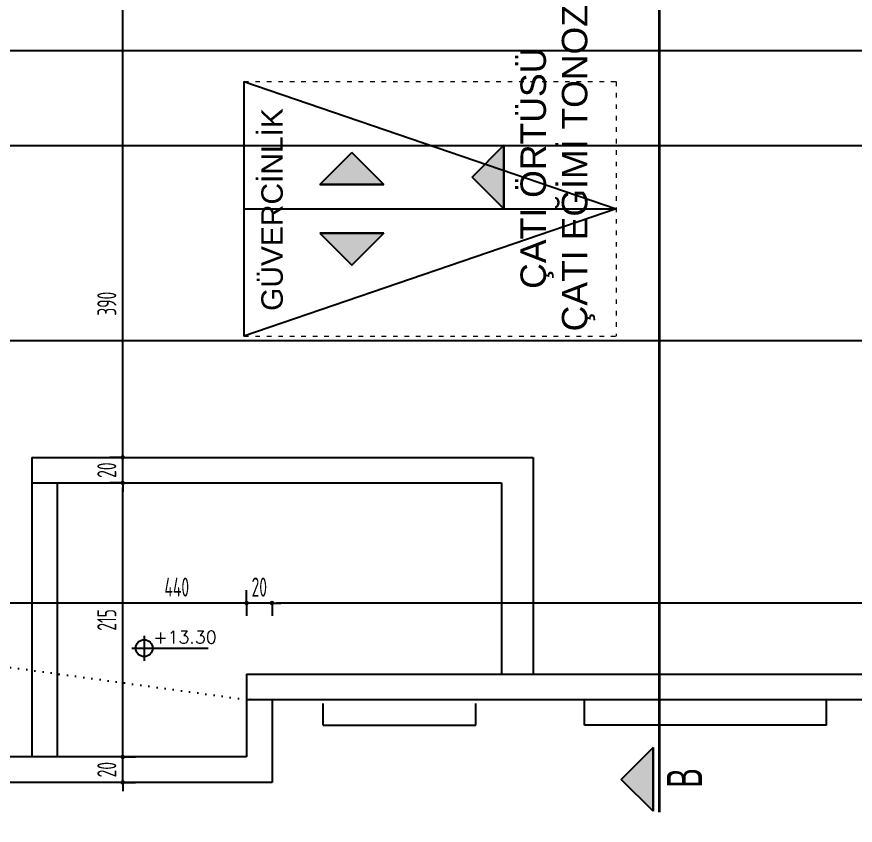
# Model space of a CAD drawing. Extents: x 41749 to 92598, y -24291 to 29432.
# Drawn here: x 68875 to 69533, y -23315 to -22681 of the extents above; entities that cross this region are included whole.
import ezdxf

# ---------------------------------------------------------------- set-up
doc = ezdxf.new("R2010")
doc.units = 0
doc.header["$MEASUREMENT"] = 0
doc.header["$PDMODE"] = 3
for name, pattern in [('ACAD_ISO03W100', [30, 12, -18]), ('DASHED', [0.75, 0.5, -0.25]), ('DOT', [6.35, 0, -6.35])]:
    doc.linetypes.add(name, pattern=pattern)
doc.layers.get('0').update_dxf_attribs({"linetype": 'CONTINUOUS'})
doc.layers.get('Defpoints').update_dxf_attribs({"linetype": 'CONTINUOUS'})
for name, color, linetype in [('DUVAR', 6, 'CONTINUOUS'), ('İÇ ÖLÇÜ', 95, 'CONTINUOUS'), ('KOLON', 5, 'CONTINUOUS'), ('MAHAL', 21, 'CONTINUOUS'), ('MERBAS', 231, 'CONTINUOUS'), ('MERDIVEN', 3, 'CONTINUOUS'), ('OLCU', 3, 'CONTINUOUS'), ('P', 7, 'DOT'), ('SEMBOL', 21, 'CONTINUOUS'), ('SıVA', 7, 'CONTINUOUS'), ('YAZI', 7, 'CONTINUOUS')]:
    doc.layers.add(name, color=color, linetype=linetype)
doc.layers.add('KAPI-ACILIM1', color=13, linetype='ACAD_ISO03W100', lineweight=20)
doc.styles.add('KOT', font='ROMANS.SHX')
doc.styles.add('mahal', font='arial.ttf', dxfattribs={"height": 70})
doc.styles.add('OLCU', font='isocpeur.ttf', dxfattribs={"width": 0.59})
doc.dimstyles.new('OLCU3', dxfattribs={"dimscale": 0.5, "dimtxt": 30, "dimasz": 7, "dimexe": 20, "dimexo": 0, "dimgap": 10, "dimtad": 1, "dimdec": 4, "dimrnd": 0.5, "dimdsep": 46, "dimtxsty": 'OLCU', "dimblk1": 'DOT', "dimblk2": 'DOT', "dimsah": 1, "dimcen": 0.09, "dimclrt": 4, "dimadec": 0, "dimazin": 0, "dimtfac": 1, "dimtdec": 4, "dimtix": 1, "dimtmove": 2, "dimatfit": 3, "dimfxl": 0, "dimtolj": 1, "dimtzin": 0, "dimarcsym": 0})

# ---------------------------------------------------------------- blocks, each defined once
blk = doc.blocks.new('DOT')
at = {"color": 0, "linetype": 'ByBlock'}
blk.add_line((-0.5, 0), (-1, 0), dxfattribs=at)
at = {"color": 0, "linetype": 'ByBlock', "const_width": 0.5}
blk.add_lwpolyline([(-0.25, 0, 1), (0.25, 0, 1)], format="xyb", close=True, dxfattribs=at)
blk = doc.blocks.new('*D2108')
at = {"layer": 'Defpoints', "color": 0, "transparency": 16777216}
for p in [(68615.06, -23140.6), (68615.06, -23164.68), (69055.06, -23164.68)]:
    blk.add_point(p, dxfattribs=at)
at = {"layer": 'İÇ ÖLÇÜ', "color": 0, "lineweight": -2, "transparency": 16777216}
for p, q in [((68615.06, -23140.73), (68615.06, -23130.6)), ((69055.06, -23140.73), (69055.06, -23130.6)), ((69051.56, -23140.6), (68618.56, -23140.6))]:
    blk.add_line(p, q, dxfattribs=at)
at = {"layer": 'İÇ ÖLÇÜ', "color": 0, "lineweight": -2, "transparency": 16777216, "xscale": 3.5, "yscale": 3.5, "zscale": 3.5, "rotation": 180}
blk.add_blockref('DOT', (68615.06, -23140.6), dxfattribs=at)
at = {"layer": 'İÇ ÖLÇÜ', "color": 0, "lineweight": -2, "transparency": 16777216, "xscale": 3.5, "yscale": 3.5, "zscale": 3.5}
blk.add_blockref('DOT', (69055.06, -23140.6), dxfattribs=at)
at = {"layer": 'İÇ ÖLÇÜ', "color": 4, "transparency": 16777216, "insert": (69000.31, -23128.1), "char_height": 15, "attachment_point": 5, "style": 'OLCU'}
blk.add_mtext('\\A1;440', dxfattribs=at)
blk = doc.blocks.new('*D2113')
at = {"layer": 'Defpoints', "color": 0, "transparency": 16777216}
for p in [(68615.06, -22922.38), (70475.06, -22927.42), (68615.06, -22934.81)]:
    blk.add_point(p, dxfattribs=at)
at = {"layer": 'İÇ ÖLÇÜ', "color": 0, "lineweight": -2, "transparency": 16777216}
for p, q in [((68615.06, -22934.68), (68615.06, -22944.81)), ((70471.56, -22934.81), (68618.56, -22934.81)), ((70475.06, -22934.68), (70475.06, -22944.81))]:
    blk.add_line(p, q, dxfattribs=at)
at = {"layer": 'İÇ ÖLÇÜ', "color": 0, "lineweight": -2, "transparency": 16777216, "xscale": 3.5, "yscale": 3.5, "zscale": 3.5, "rotation": 180}
blk.add_blockref('DOT', (68615.06, -22934.81), dxfattribs=at)
at = {"layer": 'İÇ ÖLÇÜ', "color": 0, "lineweight": -2, "transparency": 16777216, "xscale": 3.5, "yscale": 3.5, "zscale": 3.5}
blk.add_blockref('DOT', (70475.06, -22934.81), dxfattribs=at)
at = {"layer": 'İÇ ÖLÇÜ', "color": 4, "transparency": 16777216, "insert": (69618.76, -22922.31), "char_height": 15, "attachment_point": 5, "style": 'OLCU'}
blk.add_mtext('\\A1;1860', dxfattribs=at)
blk = doc.blocks.new('*D2080')
at = {"layer": 'Defpoints', "color": 0, "transparency": 16777216}
for p in [(70515.06, -22693.39), (68615.06, -22707.25), (68615.06, -22744.51)]:
    blk.add_point(p, dxfattribs=at)
at = {"layer": 'İÇ ÖLÇÜ', "color": 0, "lineweight": -2, "transparency": 16777216}
for p, q in [((68615.06, -22707.37), (68615.06, -22697.25)), ((70511.56, -22707.25), (68618.56, -22707.25)), ((70515.06, -22707.12), (70515.06, -22717.25))]:
    blk.add_line(p, q, dxfattribs=at)
at = {"layer": 'İÇ ÖLÇÜ', "color": 0, "lineweight": -2, "transparency": 16777216, "xscale": 3.5, "yscale": 3.5, "zscale": 3.5, "rotation": 180}
blk.add_blockref('DOT', (68615.06, -22707.25), dxfattribs=at)
at = {"layer": 'İÇ ÖLÇÜ', "color": 0, "lineweight": -2, "transparency": 16777216, "xscale": 3.5, "yscale": 3.5, "zscale": 3.5}
blk.add_blockref('DOT', (70515.06, -22707.25), dxfattribs=at)
at = {"layer": 'İÇ ÖLÇÜ', "color": 4, "transparency": 16777216, "insert": (69617.16, -22694.75), "char_height": 15, "attachment_point": 5, "style": 'OLCU'}
blk.add_mtext('\\A1;1900', dxfattribs=at)
blk = doc.blocks.new('*D2083')
at = {"layer": 'Defpoints', "color": 0, "transparency": 16777216}
for p in [(68615.06, -22781.97), (70515.06, -22788.84), (68615.06, -22848.23)]:
    blk.add_point(p, dxfattribs=at)
at = {"layer": 'İÇ ÖLÇÜ', "color": 0, "lineweight": -2, "transparency": 16777216}
for p, q in [((68615.06, -22782.1), (68615.06, -22771.97)), ((70515.06, -22782.1), (70515.06, -22771.97)), ((70511.56, -22781.97), (68618.56, -22781.97))]:
    blk.add_line(p, q, dxfattribs=at)
at = {"layer": 'İÇ ÖLÇÜ', "color": 0, "lineweight": -2, "transparency": 16777216, "xscale": 3.5, "yscale": 3.5, "zscale": 3.5, "rotation": 180}
blk.add_blockref('DOT', (68615.06, -22781.97), dxfattribs=at)
at = {"layer": 'İÇ ÖLÇÜ', "color": 0, "lineweight": -2, "transparency": 16777216, "xscale": 3.5, "yscale": 3.5, "zscale": 3.5}
blk.add_blockref('DOT', (70515.06, -22781.97), dxfattribs=at)
at = {"layer": 'İÇ ÖLÇÜ', "color": 4, "transparency": 16777216, "insert": (69611.58, -22769.47), "char_height": 15, "attachment_point": 5, "style": 'OLCU'}
blk.add_mtext('\\A1;1900', dxfattribs=at)
blk = doc.blocks.new('*D2118')
at = {"layer": 'Defpoints', "color": 0, "transparency": 16777216}
for p in [(69075.06, -23111.34), (70055.06, -23111.34), (69075.06, -23140.6)]:
    blk.add_point(p, dxfattribs=at)
at = {"layer": 'İÇ ÖLÇÜ', "color": 0, "lineweight": -2, "transparency": 16777216}
for p, q in [((69075.06, -23140.48), (69075.06, -23150.6)), ((70051.56, -23140.6), (69078.56, -23140.6)), ((70055.06, -23140.48), (70055.06, -23150.6))]:
    blk.add_line(p, q, dxfattribs=at)
at = {"layer": 'İÇ ÖLÇÜ', "color": 0, "lineweight": -2, "transparency": 16777216, "xscale": 3.5, "yscale": 3.5, "zscale": 3.5, "rotation": 180}
blk.add_blockref('DOT', (69075.06, -23140.6), dxfattribs=at)
at = {"layer": 'İÇ ÖLÇÜ', "color": 0, "lineweight": -2, "transparency": 16777216, "xscale": 3.5, "yscale": 3.5, "zscale": 3.5}
blk.add_blockref('DOT', (70055.06, -23140.6), dxfattribs=at)
at = {"layer": 'İÇ ÖLÇÜ', "color": 4, "transparency": 16777216, "insert": (69565.06, -23128.1), "char_height": 15, "attachment_point": 5, "style": 'OLCU'}
blk.add_mtext('\\A1;980', dxfattribs=at)
blk = doc.blocks.new('*D2119')
at = {"layer": 'Defpoints', "color": 0, "transparency": 16777216}
for p in [(69055.06, -23111.34), (69075.06, -23111.34), (69055.06, -23140.6)]:
    blk.add_point(p, dxfattribs=at)
at = {"layer": 'İÇ ÖLÇÜ', "color": 0, "lineweight": -2, "transparency": 16777216}
for p, q in [((69051.56, -23140.6), (69048.06, -23140.6)), ((69055.06, -23140.48), (69055.06, -23150.6)), ((69075.06, -23140.6), (69055.06, -23140.6)), ((69075.06, -23140.48), (69075.06, -23150.6)), ((69078.56, -23140.6), (69082.06, -23140.6))]:
    blk.add_line(p, q, dxfattribs=at)
at = {"layer": 'İÇ ÖLÇÜ', "color": 0, "lineweight": -2, "transparency": 16777216, "xscale": 3.5, "yscale": 3.5, "zscale": 3.5}
blk.add_blockref('DOT', (69055.06, -23140.6), dxfattribs=at)
at = {"layer": 'İÇ ÖLÇÜ', "color": 0, "lineweight": -2, "transparency": 16777216, "xscale": 3.5, "yscale": 3.5, "zscale": 3.5, "rotation": 180}
blk.add_blockref('DOT', (69075.06, -23140.6), dxfattribs=at)
at = {"layer": 'İÇ ÖLÇÜ', "color": 4, "transparency": 16777216, "insert": (69065.06, -23128.1), "char_height": 15, "attachment_point": 5, "style": 'OLCU'}
blk.add_mtext('\\A1;20', dxfattribs=at)
blk = doc.blocks.new('*D2120')
at = {"layer": 'Defpoints', "color": 0, "transparency": 16777216}
for p in [(68954.01, -23261.34), (68957.88, -23261.34), (68954.01, -23281.34)]:
    blk.add_point(p, dxfattribs=at)
at = {"layer": 'İÇ ÖLÇÜ', "color": 0, "lineweight": -2, "transparency": 16777216}
for p, q in [((68957.88, -23257.84), (68957.88, -23254.34)), ((68957.75, -23261.34), (68967.88, -23261.34)), ((68957.88, -23281.34), (68957.88, -23261.34)), ((68957.75, -23281.34), (68967.88, -23281.34)), ((68957.88, -23284.84), (68957.88, -23288.34))]:
    blk.add_line(p, q, dxfattribs=at)
at = {"layer": 'İÇ ÖLÇÜ', "color": 0, "lineweight": -2, "transparency": 16777216, "xscale": 3.5, "yscale": 3.5, "zscale": 3.5}
for p, rotation in [((68957.88, -23261.34), 270), ((68957.88, -23281.34), 90)]:
    blk.add_blockref('DOT', p, dxfattribs=dict(at, rotation=rotation))
at = {"layer": 'İÇ ÖLÇÜ', "color": 4, "transparency": 16777216, "insert": (68945.38, -23271.34), "char_height": 15, "attachment_point": 5, "rotation": 90, "style": 'OLCU'}
blk.add_mtext('\\A1;20', dxfattribs=at)
blk = doc.blocks.new('*D2121')
at = {"layer": 'Defpoints', "color": 0, "transparency": 16777216}
for p in [(68957.88, -23046.34), (68957.88, -23046.34), (68954.01, -23261.34)]:
    blk.add_point(p, dxfattribs=at)
at = {"layer": 'İÇ ÖLÇÜ', "color": 0, "lineweight": -2, "transparency": 16777216}
for p, q in [((68957.88, -23046.34), (68947.88, -23046.34)), ((68957.88, -23257.84), (68957.88, -23049.84)), ((68957.75, -23261.34), (68967.88, -23261.34))]:
    blk.add_line(p, q, dxfattribs=at)
at = {"layer": 'İÇ ÖLÇÜ', "color": 0, "lineweight": -2, "transparency": 16777216, "xscale": 3.5, "yscale": 3.5, "zscale": 3.5}
for p, rotation in [((68957.88, -23046.34), 90), ((68957.88, -23261.34), 270)]:
    blk.add_blockref('DOT', p, dxfattribs=dict(at, rotation=rotation))
at = {"layer": 'İÇ ÖLÇÜ', "color": 4, "transparency": 16777216, "insert": (68945.38, -23153.84), "char_height": 15, "attachment_point": 5, "rotation": 90, "style": 'OLCU'}
blk.add_mtext('\\A1;215', dxfattribs=at)
blk = doc.blocks.new('*D2122')
at = {"layer": 'Defpoints', "color": 0, "transparency": 16777216}
for p in [(68957.88, -23026.34), (68957.88, -23026.34), (68957.88, -23046.34)]:
    blk.add_point(p, dxfattribs=at)
at = {"layer": 'İÇ ÖLÇÜ', "color": 0, "lineweight": -2, "transparency": 16777216}
for p, q in [((68957.88, -23022.84), (68957.88, -23019.34)), ((68957.88, -23026.34), (68947.88, -23026.34)), ((68957.88, -23046.34), (68957.88, -23026.34)), ((68957.88, -23046.34), (68947.88, -23046.34)), ((68957.88, -23049.84), (68957.88, -23053.34))]:
    blk.add_line(p, q, dxfattribs=at)
at = {"layer": 'İÇ ÖLÇÜ', "color": 0, "lineweight": -2, "transparency": 16777216, "xscale": 3.5, "yscale": 3.5, "zscale": 3.5}
for p, rotation in [((68957.88, -23026.34), 270), ((68957.88, -23046.34), 90)]:
    blk.add_blockref('DOT', p, dxfattribs=dict(at, rotation=rotation))
at = {"layer": 'İÇ ÖLÇÜ', "color": 4, "transparency": 16777216, "insert": (68945.38, -23036.34), "char_height": 15, "attachment_point": 5, "rotation": 90, "style": 'OLCU'}
blk.add_mtext('\\A1;20', dxfattribs=at)
blk = doc.blocks.new('*D2123')
at = {"layer": 'Defpoints', "color": 0, "transparency": 16777216}
for p in [(68895.06, -22636.34), (68957.88, -22636.34), (68957.88, -23026.34)]:
    blk.add_point(p, dxfattribs=at)
at = {"layer": 'İÇ ÖLÇÜ', "color": 0, "lineweight": -2, "transparency": 16777216}
for p, q in [((68957.75, -22636.34), (68967.88, -22636.34)), ((68957.88, -23022.84), (68957.88, -22639.84)), ((68957.88, -23026.34), (68947.88, -23026.34))]:
    blk.add_line(p, q, dxfattribs=at)
at = {"layer": 'İÇ ÖLÇÜ', "color": 0, "lineweight": -2, "transparency": 16777216, "xscale": 3.5, "yscale": 3.5, "zscale": 3.5}
for p, rotation in [((68957.88, -22636.34), 90), ((68957.88, -23026.34), 270)]:
    blk.add_blockref('DOT', p, dxfattribs=dict(at, rotation=rotation))
at = {"layer": 'İÇ ÖLÇÜ', "color": 4, "transparency": 16777216, "insert": (68945.38, -22905.77), "char_height": 15, "attachment_point": 5, "rotation": 90, "style": 'OLCU'}
blk.add_mtext('\\A1;390', dxfattribs=at)
blk = doc.blocks.new('*D2153')
at = {"layer": 'Defpoints', "color": 0, "transparency": 16777216}
for p in [(69055.06, -23164.68), (70075.06, -23169.75), (69055.06, -23431.34)]:
    blk.add_point(p, dxfattribs=at)
at = {"layer": 'OLCU', "color": 0, "lineweight": -2, "transparency": 16777216}
for p, q in [((69055.06, -23406.34), (69055.06, -23441.34)), ((70075.06, -23406.34), (70075.06, -23441.34)), ((70071.56, -23431.34), (69058.56, -23431.34))]:
    blk.add_line(p, q, dxfattribs=at)
at = {"layer": 'OLCU', "color": 0, "lineweight": -2, "transparency": 16777216, "xscale": 3.5, "yscale": 3.5, "zscale": 3.5, "rotation": 180}
blk.add_blockref('DOT', (69055.06, -23431.34), dxfattribs=at)
at = {"layer": 'OLCU', "color": 0, "lineweight": -2, "transparency": 16777216, "xscale": 3.5, "yscale": 3.5, "zscale": 3.5}
blk.add_blockref('DOT', (70075.06, -23431.34), dxfattribs=at)
at = {"layer": 'OLCU', "color": 4, "transparency": 16777216, "insert": (69565.06, -23418.84), "char_height": 15, "attachment_point": 5, "style": 'OLCU'}
blk.add_mtext('\\A1;1020', dxfattribs=at)
blk = doc.blocks.new('*D2154')
at = {"layer": 'Defpoints', "color": 0, "transparency": 16777216}
for p in [(68655.06, -23121.73), (69075.06, -23248.84), (68655.06, -23431.34)]:
    blk.add_point(p, dxfattribs=at)
at = {"layer": 'OLCU', "color": 0, "lineweight": -2, "transparency": 16777216}
for p, q in [((68655.06, -23406.34), (68655.06, -23441.34)), ((69075.06, -23406.34), (69075.06, -23441.34)), ((69071.56, -23431.34), (68658.56, -23431.34))]:
    blk.add_line(p, q, dxfattribs=at)
at = {"layer": 'OLCU', "color": 0, "lineweight": -2, "transparency": 16777216, "xscale": 3.5, "yscale": 3.5, "zscale": 3.5, "rotation": 180}
blk.add_blockref('DOT', (68655.06, -23431.34), dxfattribs=at)
at = {"layer": 'OLCU', "color": 0, "lineweight": -2, "transparency": 16777216, "xscale": 3.5, "yscale": 3.5, "zscale": 3.5}
blk.add_blockref('DOT', (69075.06, -23431.34), dxfattribs=at)
at = {"layer": 'OLCU', "color": 4, "transparency": 16777216, "insert": (68865.06, -23418.84), "char_height": 15, "attachment_point": 5, "style": 'OLCU'}
blk.add_mtext('\\A1;420', dxfattribs=at)
blk = doc.blocks.new('*D2161')
at = {"layer": 'Defpoints', "color": 0, "transparency": 16777216}
for p in [(70075.06, -23077.81), (69055.06, -23164.68), (69055.06, -23461.34)]:
    blk.add_point(p, dxfattribs=at)
at = {"layer": 'OLCU', "color": 0, "lineweight": -2, "transparency": 16777216}
for p, q in [((69055.06, -23436.34), (69055.06, -23471.34)), ((70075.06, -23436.34), (70075.06, -23471.34)), ((70071.56, -23461.34), (69058.56, -23461.34))]:
    blk.add_line(p, q, dxfattribs=at)
at = {"layer": 'OLCU', "color": 0, "lineweight": -2, "transparency": 16777216, "xscale": 3.5, "yscale": 3.5, "zscale": 3.5, "rotation": 180}
blk.add_blockref('DOT', (69055.06, -23461.34), dxfattribs=at)
at = {"layer": 'OLCU', "color": 0, "lineweight": -2, "transparency": 16777216, "xscale": 3.5, "yscale": 3.5, "zscale": 3.5}
blk.add_blockref('DOT', (70075.06, -23461.34), dxfattribs=at)
at = {"layer": 'OLCU', "color": 4, "transparency": 16777216, "insert": (69565.06, -23448.84), "char_height": 15, "attachment_point": 5, "style": 'OLCU'}
blk.add_mtext('\\A1;1020', dxfattribs=at)
blk = doc.blocks.new('*D2162')
at = {"layer": 'Defpoints', "color": 0, "transparency": 16777216}
for p in [(69055.06, -23164.68), (68615.06, -23202.98), (68615.06, -23461.34)]:
    blk.add_point(p, dxfattribs=at)
at = {"layer": 'OLCU', "color": 0, "lineweight": -2, "transparency": 16777216}
for p, q in [((68615.06, -23436.34), (68615.06, -23471.34)), ((69055.06, -23436.34), (69055.06, -23471.34)), ((69051.56, -23461.34), (68618.56, -23461.34))]:
    blk.add_line(p, q, dxfattribs=at)
at = {"layer": 'OLCU', "color": 0, "lineweight": -2, "transparency": 16777216, "xscale": 3.5, "yscale": 3.5, "zscale": 3.5, "rotation": 180}
blk.add_blockref('DOT', (68615.06, -23461.34), dxfattribs=at)
at = {"layer": 'OLCU', "color": 0, "lineweight": -2, "transparency": 16777216, "xscale": 3.5, "yscale": 3.5, "zscale": 3.5}
blk.add_blockref('DOT', (69055.06, -23461.34), dxfattribs=at)
at = {"layer": 'OLCU', "color": 4, "transparency": 16777216, "insert": (68835.06, -23448.84), "char_height": 15, "attachment_point": 5, "style": 'OLCU'}
blk.add_mtext('\\A1;440', dxfattribs=at)
blk = doc.blocks.new('*D2164')
at = {"layer": 'Defpoints', "color": 0, "transparency": 16777216}
for p in [(68615.06, -23202.98), (70515.06, -23262.3), (68615.06, -23491.34)]:
    blk.add_point(p, dxfattribs=at)
at = {"layer": 'OLCU', "color": 0, "lineweight": -2, "transparency": 16777216}
for p, q in [((68615.06, -23466.34), (68615.06, -23501.34)), ((70515.06, -23466.34), (70515.06, -23501.34)), ((70511.56, -23491.34), (68618.56, -23491.34))]:
    blk.add_line(p, q, dxfattribs=at)
at = {"layer": 'OLCU', "color": 0, "lineweight": -2, "transparency": 16777216, "xscale": 3.5, "yscale": 3.5, "zscale": 3.5, "rotation": 180}
blk.add_blockref('DOT', (68615.06, -23491.34), dxfattribs=at)
at = {"layer": 'OLCU', "color": 0, "lineweight": -2, "transparency": 16777216, "xscale": 3.5, "yscale": 3.5, "zscale": 3.5}
blk.add_blockref('DOT', (70515.06, -23491.34), dxfattribs=at)
at = {"layer": 'OLCU', "color": 4, "transparency": 16777216, "insert": (69565.06, -23478.84), "char_height": 15, "attachment_point": 5, "style": 'OLCU'}
blk.add_mtext('\\A1;1900', dxfattribs=at)
blk = doc.blocks.new('*D2177')
at = {"layer": 'Defpoints', "color": 0, "transparency": 16777216}
for p in [(68380, -22296.34), (69061.6, -22296.34), (68696.34, -23261.34)]:
    blk.add_point(p, dxfattribs=at)
at = {"layer": 'OLCU', "color": 0, "lineweight": -2, "transparency": 16777216}
for p, q in [((68405, -22296.34), (68370, -22296.34)), ((68380, -23257.84), (68380, -22299.84)), ((68405, -23261.34), (68370, -23261.34))]:
    blk.add_line(p, q, dxfattribs=at)
at = {"layer": 'OLCU', "color": 0, "lineweight": -2, "transparency": 16777216, "xscale": 3.5, "yscale": 3.5, "zscale": 3.5}
for p, rotation in [((68380, -22296.34), 90), ((68380, -23261.34), 270)]:
    blk.add_blockref('DOT', p, dxfattribs=dict(at, rotation=rotation))
at = {"layer": 'OLCU', "color": 4, "transparency": 16777216, "insert": (68367.5, -22778.84), "char_height": 15, "attachment_point": 5, "rotation": 90, "style": 'OLCU'}
blk.add_mtext('\\A1;965', dxfattribs=at)
blk = doc.blocks.new('*D2879')
at = {"layer": 'Defpoints', "color": 0, "transparency": 16777216}
for p in [(69055.06, -23164.68), (69075.06, -23248.84), (69055.06, -23431.34)]:
    blk.add_point(p, dxfattribs=at)
at = {"layer": 'OLCU', "color": 0, "lineweight": -2, "transparency": 16777216}
for p, q in [((69055.06, -23406.34), (69055.06, -23441.34)), ((69075.06, -23406.34), (69075.06, -23441.34)), ((69051.56, -23431.34), (69048.06, -23431.34)), ((69075.06, -23431.34), (69055.06, -23431.34)), ((69078.56, -23431.34), (69082.06, -23431.34))]:
    blk.add_line(p, q, dxfattribs=at)
at = {"layer": 'OLCU', "color": 0, "lineweight": -2, "transparency": 16777216, "xscale": 3.5, "yscale": 3.5, "zscale": 3.5}
blk.add_blockref('DOT', (69055.06, -23431.34), dxfattribs=at)
at = {"layer": 'OLCU', "color": 0, "lineweight": -2, "transparency": 16777216, "xscale": 3.5, "yscale": 3.5, "zscale": 3.5, "rotation": 180}
blk.add_blockref('DOT', (69075.06, -23431.34), dxfattribs=at)
at = {"layer": 'OLCU', "color": 4, "transparency": 16777216, "insert": (69065.06, -23418.84), "char_height": 15, "attachment_point": 5, "style": 'OLCU'}
blk.add_mtext('\\A1;20', dxfattribs=at)
blk = doc.blocks.new('KOTBLK04')
for p, q in [((0, 0.49), (0, -0.49)), ((-0.49, 0), (2.51, 0))]:
    blk.add_line(p, q)
blk.add_circle((0, 0), 0.33)
at = {"color": 7, "style": 'KOT'}
blk.add_attdef('TEMIZ', (0.359, 0.185), '', height=1, dxfattribs=at)

msp = doc.modelspace()

# ---------------------------------------------------------------- hatches: boundary and pattern name
at = {"layer": 'KOLON'}
msp.add_hatch(color=256, dxfattribs=at).paths.add_polyline_path([(69349.15549, -23278.99484), (69374.15549, -23303.99484), (69374.15549, -23253.99484)])
at = {"layer": 'MAHAL'}
for points in [[(69232.06866, -22806.38337), (69257.06866, -22831.38337), (69257.06866, -22781.38337)], [(69137.67717, -22787.21241), (69112.67717, -22812.21241), (69162.67717, -22812.21241)], [(69137.67717, -22875.46716), (69112.67717, -22850.46716), (69162.67717, -22850.46716)]]:
    msp.add_hatch(color=256, dxfattribs=at).paths.add_polyline_path(points)

# ---------------------------------------------------------------- linework, layer by layer
at = {"layer": 'DUVAR'}
for p, q in [((68886.48123, -23026.33978), (69280.06273, -23026.33978)), ((68886.48123, -23026.33978), (68886.48123, -23261.49636)), ((69280.06273, -23026.33978), (69280.06273, -23196.33978)), ((68906.48123, -23046.33978), (69255.06272, -23046.33978)), ((68906.48123, -23046.33978), (68906.48123, -23261.49636)), ((69255.06273, -23046.33978), (69255.06273, -23196.33978))]:
    msp.add_line(p, q, dxfattribs=at)
at = {"layer": 'KAPI-ACILIM1', "linetype": 'ACAD_ISO03W100', "ltscale": 0.3}
for p, q in [((69053.00805, -22731.33978), (69345.00805, -22731.33978)), ((69345.00805, -22731.33978), (69345.00805, -22931.33978)), ((69053.00805, -22831.33978), (69053.00805, -22931.33978)), ((69053.00805, -22931.33978), (69345.00805, -22931.33978))]:
    msp.add_line(p, q, dxfattribs=at)
at = {"layer": 'KOLON'}
for p, q in [((69374.15549, -23253.99484), (69349.15549, -23278.99484)), ((69349.15549, -23278.99484), (69374.15549, -23253.99484)), ((69374.15549, -23303.99484), (69374.15549, -23253.99484)), ((69374.15549, -23253.99484), (69374.15549, -23303.99484)), ((69374.15549, -23303.99484), (69349.15549, -23278.99484))]:
    msp.add_line(p, q, dxfattribs=at)
at = {"layer": 'MAHAL'}
for p, q in [((69257.06866, -22781.38337), (69232.06866, -22806.38337)), ((69232.06866, -22806.38337), (69257.06866, -22781.38337)), ((69232.06866, -22806.38337), (69257.06866, -22781.38337)), ((69257.06866, -22831.38337), (69257.06866, -22781.38337)), ((69257.06866, -22781.38337), (69257.06866, -22831.38337)), ((69257.06866, -22781.38337), (69257.06866, -22831.38337)), ((69112.67717, -22812.21241), (69137.67717, -22787.21241)), ((69112.67717, -22812.21241), (69137.67717, -22787.21241)), ((69162.67717, -22812.21241), (69137.67717, -22787.21241)), ((69137.67717, -22787.21241), (69162.67717, -22812.21241)), ((69137.67717, -22787.21241), (69162.67717, -22812.21241)), ((69112.67717, -22812.21241), (69162.67717, -22812.21241)), ((69162.67717, -22812.21241), (69112.67717, -22812.21241)), ((69162.67717, -22812.21241), (69112.67717, -22812.21241)), ((69257.06866, -22831.38337), (69232.06866, -22806.38337)), ((69257.06866, -22831.38337), (69232.06866, -22806.38337)), ((69112.67717, -22850.46716), (69137.67717, -22875.46716)), ((69112.67717, -22850.46716), (69162.67717, -22850.46716)), ((69162.67717, -22850.46716), (69112.67717, -22850.46716)), ((69112.67717, -22850.46716), (69137.67717, -22875.46716)), ((69162.67717, -22850.46716), (69112.67717, -22850.46716)), ((69162.67717, -22850.46716), (69137.67717, -22875.46716)), ((69137.67717, -22875.46716), (69162.67717, -22850.46716)), ((69137.67717, -22875.46716), (69162.67717, -22850.46716))]:
    msp.add_line(p, q, dxfattribs=at)
at = {"layer": 'MERBAS', "linetype": 'DASHED', "ltscale": 40, "const_width": 2}
msp.add_lwpolyline([(69378.98476, -23304.86421), (69378.98476, -22201.41775)], dxfattribs=at)
at = {"layer": 'MERDIVEN', "ltscale": 0.6}
for p, q in [((68886.48123, -23026.33978), (69075.06272, -23026.33978)), ((68886.48123, -23046.33978), (69055.06272, -23046.33978)), ((69055.06272, -23196.33978), (69055.06272, -23261.33978)), ((69055.06272, -23196.33978), (70075.06272, -23196.33978)), ((69055.06272, -23216.33978), (70075.06272, -23216.33978)), ((69075.06272, -23216.33978), (69075.06272, -23281.33978)), ((69075.06272, -23216.33978), (69075.06272, -23281.33978)), ((69115.06272, -23236.33978), (69115.06272, -23219.33981)), ((69235.06272, -23236.33978), (69235.06272, -23219.33992)), ((69320.18689, -23236.33978), (69320.18689, -23216.33973)), ((69510.18689, -23236.33978), (69510.18689, -23216.33973)), ((69115.06272, -23236.33978), (69235.06272, -23236.33978)), ((69510.18689, -23236.33978), (69320.18689, -23236.33978)), ((69055.06272, -23261.33978), (68615.06272, -23261.33978)), ((69075.06272, -23281.33978), (68595.06272, -23281.33978))]:
    msp.add_line(p, q, dxfattribs=at)
at = {"layer": 'OLCU'}
for p, q in [((69053.00805, -22731.33978), (69053.00805, -22931.33978)), ((69053.00805, -22731.33978), (69345.00805, -22831.33978)), ((69053.00805, -22831.33978), (69345.00805, -22831.33978)), ((69345.00805, -22831.33978), (69053.00805, -22931.33978))]:
    msp.add_line(p, q, dxfattribs=at)
at = {"layer": 'P'}
msp.add_lwpolyline([(68655.06272, -22296.33978), (70475.06272, -22296.33978), (70475.06272, -22966.09965), (70309.40452, -23216.33978), (69055.10729, -23216.33978), (68655.06272, -23161.85974)], close=True, dxfattribs=at)
at = {"layer": 'SıVA'}
for p, q in [((69349.15549, -23278.99484), (69374.15549, -23253.99484)), ((69374.15549, -23253.99484), (69374.15549, -23303.99484)), ((69374.15549, -23303.99484), (69349.15549, -23278.99484))]:
    msp.add_line(p, q, dxfattribs=at)

# ---------------------------------------------------------------- block references
at = {"layer": 'SEMBOL'}
ref = msp.add_blockref('KOTBLK04', (68974.71635, -23176.0326), dxfattribs=dict(at, xscale=20, yscale=20, zscale=20))
ref.add_attrib('TEMIZ', '+13.30', (68981.89969, -23172.34136), dxfattribs={"color": 54, "height": 10, "style": 'KOT'})

# ---------------------------------------------------------------- texts
at = {"layer": 'MAHAL', "attachment_point": 5, "rotation": 90, "style": 'mahal'}
for s, insert, char_height, width in [('ÇATI EĞİMİ TONOZ ', (69315.57358, -22799.43832), 20, 318.296), ('ÇATI ÖRTÜSÜ', (69283.10188, -22799.43832), 20, 318.296), ('GÜVERCİNLİK', (69075.18484, -22831.85263), 16.8, 267.36864)]:
    msp.add_mtext(s, dxfattribs=dict(at, insert=insert, char_height=char_height, width=width))
at = {"layer": 'YAZI', "insert": (69398.72015, -23277.87758), "char_height": 27.648, "width": 481.0917888, "attachment_point": 5, "rotation": 90, "style": 'OLCU'}
msp.add_mtext('{\\fArial|b0|i0|c162|p34;B}', dxfattribs=at)

# ---------------------------------------------------------------- dimensions: what is measured, and where the dimension line sits
at = {"layer": 'İÇ ÖLÇÜ'}
dim = msp.add_linear_dim(base=(68957.87662, -22636.33978), p1=(68957.87662, -23026.33978), p2=(68895.06272, -22636.33978), angle=90, dimstyle='OLCU3', override={"dimfxl": 0.25}, dxfattribs=at)
dim.commit()
dim.dimension.update_dxf_attribs({"geometry": '*D2123', "text_midpoint": (68945.37662, -22905.77316), "dimtype": 160})
for base, p1, p2, picture, middle in [((68615.06272, -22707.24563), (70515.06272, -22693.38941), (68615.06272, -22744.50944), '*D2080', (69617.16338, -22694.74563)), ((68615.06272, -22781.97233), (70515.06272, -22788.83978), (68615.06272, -22848.23143), '*D2083', (69611.57817, -22769.47233)), ((68615.06272, -22934.80775), (70475.06272, -22927.42486), (68615.06272, -22922.37925), '*D2113', (69618.75923, -22922.30775)), ((68615.06272, -23140.60226), (69055.06272, -23164.68092), (68615.06272, -23164.68092), '*D2108', (69000.30915, -23128.10226))]:
    dim = msp.add_linear_dim(base=base, p1=p1, p2=p2, dimstyle='OLCU3', override={"dimfxl": 0.25}, dxfattribs=at)
    dim.commit()
    dim.dimension.update_dxf_attribs({"geometry": picture, "text_midpoint": middle, "dimtype": 160})
for base, p1, p2, picture, middle in [((68957.87662, -23026.33978), (68957.87662, -23046.33978), (68957.87662, -23026.33978), '*D2122', (68945.37662, -23036.33978)), ((68957.87662, -23046.33978), (68954.01256, -23261.33978), (68957.87662, -23046.33978), '*D2121', (68945.37662, -23153.83978)), ((68957.87662, -23261.33978), (68954.01256, -23281.33978), (68954.01256, -23261.33978), '*D2120', (68945.37662, -23271.33978))]:
    dim = msp.add_linear_dim(base=base, p1=p1, p2=p2, angle=90, dimstyle='OLCU3', override={"dimfxl": 0.25}, dxfattribs=at)
    dim.commit()
    dim.dimension.update_dxf_attribs({"geometry": picture, "text_midpoint": middle})
for base, p1, p2, picture, middle in [((69055.06272, -23140.60226), (69075.06272, -23111.33978), (69055.06272, -23111.33978), '*D2119', (69065.06272, -23128.10226)), ((69075.06272, -23140.60226), (70055.06272, -23111.33978), (69075.06272, -23111.33978), '*D2118', (69565.06272, -23128.10226))]:
    dim = msp.add_linear_dim(base=base, p1=p1, p2=p2, dimstyle='OLCU3', override={"dimfxl": 0.25}, dxfattribs=at)
    dim.commit()
    dim.dimension.update_dxf_attribs({"geometry": picture, "text_midpoint": middle})
at = {"layer": 'OLCU'}
dim = msp.add_linear_dim(base=(68380.00196, -22296.33978), p1=(68696.34112, -23261.33978), p2=(69061.59589, -22296.33978), angle=90, dimstyle='OLCU3', dxfattribs=at)
dim.commit()
dim.dimension.update_dxf_attribs({"geometry": '*D2177', "text_midpoint": (68367.50196, -22778.83978)})
for base, p1, p2, picture, middle in [((69055.06272, -23461.33978), (70075.06272, -23077.81158), (69055.06272, -23164.68092), '*D2161', (69565.06272, -23448.83978)), ((68655.06272, -23431.33978), (69075.06272, -23248.83978), (68655.06272, -23121.72591), '*D2154', (68865.06272, -23418.83978)), ((68615.06272, -23461.33978), (69055.06272, -23164.68092), (68615.06272, -23202.97609), '*D2162', (68835.06272, -23448.83978)), ((69055.06272, -23431.33978), (69075.06272, -23248.83978), (69055.06272, -23164.68092), '*D2879', (69065.06272, -23418.83978)), ((69055.06272, -23431.33978), (70075.06272, -23169.75473), (69055.06272, -23164.68092), '*D2153', (69565.06272, -23418.83978)), ((68615.06272, -23491.33978), (70515.06272, -23262.30087), (68615.06272, -23202.97609), '*D2164', (69565.06272, -23478.83978))]:
    dim = msp.add_linear_dim(base=base, p1=p1, p2=p2, dimstyle='OLCU3', dxfattribs=at)
    dim.commit()
    dim.dimension.update_dxf_attribs({"geometry": picture, "text_midpoint": middle})

doc.saveas('drawing.dxf')
